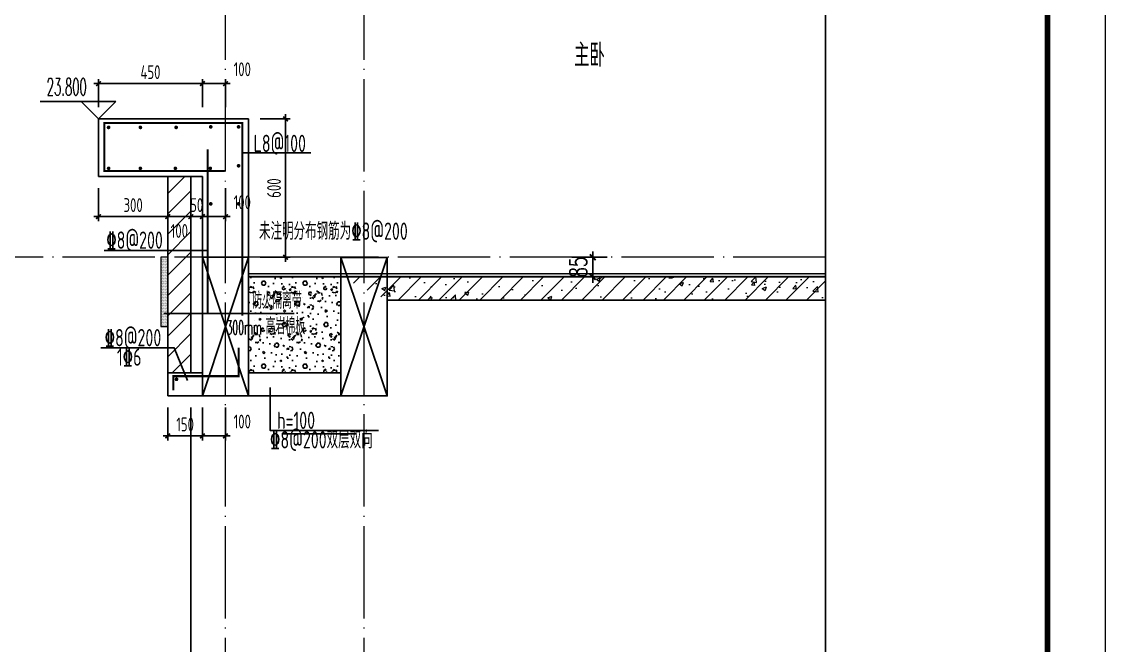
# Model space of a CAD drawing. Extents: x -1712635 to -854203, y -534641 to -21985.
# Drawn here: x -1019369 to -1014677, y -151071 to -148370 of the extents above; entities that cross this region are included whole.
import ezdxf

# ---------------------------------------------------------------- set-up
doc = ezdxf.new("R2010")
doc.units = 0
doc.header["$LTSCALE"] = 1000
doc.linetypes.add('DOTE', pattern=[2.4200000000000004, 2, -0.2, 0.02, -0.2])
doc.layers.get('0').update_dxf_attribs({"linetype": 'CONTINUOUS'})
doc.layers.get('Defpoints').update_dxf_attribs({"linetype": 'CONTINUOUS'})
for name, color, linetype in [('3-屋面构造层', 157, 'CONTINUOUS'), ('DIM', 2, 'CONTINUOUS'), ('DIM_ELEV', 3, 'CONTINUOUS'), ('DIM_IDEN', 67, 'CONTINUOUS'), ('DIM_SYMB', 3, 'CONTINUOUS'), ('PUB_DIM', 3, 'CONTINUOUS'), ('PUB_TEXT', 2, 'CONTINUOUS'), ('REIN', 6, 'CONTINUOUS'), ('S-大样-砼线', 7, 'CONTINUOUS'), ('S-引出线', 40, 'CONTINUOUS'), ('TEXT', 2, 'CONTINUOUS'), ('WALL', 2, 'CONTINUOUS'), ('水平筋标注', 7, 'CONTINUOUS'), ('看线', 251, 'CONTINUOUS'), ('立面-看线', 251, 'CONTINUOUS')]:
    doc.layers.add(name, color=color, linetype=linetype)
for name, color, linetype, lineweight in [('DOTE', 19, 'DOTE', 9), ('PUB_HATCH', 8, 'CONTINUOUS', 9), ('图框', 9, 'CONTINUOUS', 18)]:
    doc.layers.add(name, color=color, linetype=linetype, lineweight=lineweight)
doc.styles.add('_TCH_DIM', font='SIMPLEX.shx', dxfattribs={"width": 0.7, "bigfont": 'GBCBIG.shx'})
doc.styles.add('_TCH_DIM_T3', font='SIMPLEX', dxfattribs={"width": 0.7058823529411765, "bigfont": 'GBCBIG'})
doc.styles.add('DIM_FONT_T3', font='SIMPLEX', dxfattribs={"width": 0.7058823529411765, "bigfont": 'GBCBIG'})
doc.styles.add('TSSD_DIMENSION', font='Tssdeng.shx', dxfattribs={"width": 0.7, "bigfont": 'tssdchn.shx'})
doc.styles.add('TSSD_REIN', font='tssdeng.shx', dxfattribs={"width": 0.7, "height": 300, "bigfont": 'tssdchn.shx'})
doc.dimstyles.new('_TCH_ARCH&&25', dxfattribs={"dimtxt": 74.375, "dimasz": 25, "dimexe": 62.5, "dimexo": 75, "dimgap": 25, "dimtad": 1, "dimdec": 0, "dimzin": 0, "dimdsep": 46, "dimtxsty": '_TCH_DIM_T3', "dimblk": 'ARCHTICK', "dimcen": 0.09, "dimclrt": 7, "dimazin": 0, "dimtfac": 1, "dimtdec": 0, "dimtix": 1, "dimtmove": 2, "dimatfit": 3, "dimldrblk": 'ARCHTICK', "dimfxl": 0, "dimtolj": 1, "dimtzin": 0, "dimarcsym": 0})
doc.dimstyles.new('TSSD_20_20', dxfattribs={"dimtxt": 60, "dimasz": 20, "dimexe": 20, "dimexo": 50, "dimgap": 20, "dimtad": 1, "dimdec": 0, "dimzin": 0, "dimdsep": 46, "dimtxsty": 'TSSD_DIMENSION', "dimblk": 'ARCHTICK', "dimblk1": 'ARCHTICK', "dimblk2": 'ARCHTICK', "dimcen": 0, "dimdle": 20, "dimclrt": 7, "dimadec": 0, "dimazin": 0, "dimtfac": 1, "dimtdec": 0, "dimtix": 1, "dimtmove": 2, "dimatfit": 3, "dimfxl": 0, "dimtolj": 1, "dimtzin": 0, "dimarcsym": 0})

# ---------------------------------------------------------------- blocks, each defined once
blk = doc.blocks.new('GFDDDDRG')
at = {"layer": '图框'}
blk.add_lwpolyline([(923309.7791572664, -107436.9617041193), (923309.7791572663, -159999.4617041193), (893609.7791572664, -159999.4617041193), (893609.7791572665, -107436.9617041193)], close=True, dxfattribs=at)
blk.add_lwpolyline([(923309.7791572664, -107436.9617041193), (923309.7791572663, -159999.4617041193), (893609.7791572664, -159999.4617041193), (893609.7791572665, -107436.9617041193)], close=True, dxfattribs=at)
at = {"layer": '图框', "const_width": 50}
blk.add_lwpolyline([(894109.7791572664, -159499.4617041193), (922809.7791572663, -159499.4617041193), (922809.7791572664, -108686.9617041193), (894109.7791572665, -108686.9617041193)], close=True, dxfattribs=at)
blk = doc.blocks.new('A$C1F6240CC')
at = {"layer": 'PUB_HATCH'}
h = blk.add_hatch(dxfattribs=at)
h.set_pattern_fill('DOTS', color=251, scale=2, style=0)
h.set_pattern_definition([(0, (-1.955777406692505e-08, -299.9999999983702), (1.5875, 3.175), [0, -3.175])])
h.paths.add_polyline_path([(-29.99999475874938, -299.999999998312), (5.558831617236137e-06, -299.9999999983702), (6.351852789521217e-06, -49.99999798531644), (6.344867870211601e-06, 1.948734279721975e-06), (-1.955777406692505e-08, 2.010667230933905e-06), (-1.955777406692505e-08, 1.688022166490555e-09), (-29.99999475874938, 1.688022166490555e-09)])
at = {"layer": 'DIM_IDEN', "color": 5}
for p, q in [((-17.00205630995333, -243.6957581644529), (275.1374033376342, -243.6957581644529)), ((275.1374033376342, -243.6957581644529), (546.9959839678602, -243.6957581644529))]:
    blk.add_line(p, q, dxfattribs=at)
at = {"layer": 'PUB_HATCH', "color": 5}
blk.add_lwpolyline([(-1.955777406692505e-08, 1.629814505577087e-09), (-29.99999475874938, 1.629814505577087e-09), (-29.99999475874938, -299.9999999983702), (-1.955777406692505e-08, -299.9999999983702)], close=True, dxfattribs=at)
at = {"layer": 'PUB_TEXT', "style": 'DIM_FONT_T3', "width": 0.7058823529411765}
blk.add_text('防火隔离带', height=71.48936170212767, dxfattribs=at).set_placement((366.1962342807512, -222.6957581644529))
at = {"layer": 'PUB_TEXT', "color": 5, "style": 'DIM_FONT_T3'}
for s, height, width, p in [('300mm', 59.5, 0.4982698961937717, (253.9391275269252, -333.7157581644528)), ('高岩棉板', 71.48936170212767, 0.7058823529411765, (423.3508922328077, -333.7157581644528))]:
    blk.add_text(s, height=height, dxfattribs=dict(at, width=width)).set_placement(p)
blk = doc.blocks.new('_ArchTick')
at = {"color": 0, "const_width": 0.35}
blk.add_lwpolyline([(-0.5, -0.5), (0.5, 0.5)], dxfattribs=at)
blk = doc.blocks.new('*D2904')
at = {"layer": 'Defpoints', "color": 0}
for p in [(-1017061.930048987, -149390.5150328046), (-1016895.970163895, -149390.5150328046), (-1017061.930048987, -149475.5150327923)]:
    blk.add_point(p, dxfattribs=at)
at = {"layer": 'PUB_DIM', "color": 0, "lineweight": -2}
for p, q in [((-1016986.930048987, -149390.5150328046), (-1016833.470163895, -149390.5150328046)), ((-1016895.970163895, -149390.5150328046), (-1016895.970163895, -149365.5150328046)), ((-1016895.970163895, -149475.5150327923), (-1016895.970163895, -149390.5150328046)), ((-1016986.930048987, -149475.5150327923), (-1016833.470163895, -149475.5150327923)), ((-1016895.970163895, -149475.5150327923), (-1016895.970163895, -149500.5150327923))]:
    blk.add_line(p, q, dxfattribs=at)
at = {"layer": 'PUB_DIM', "color": 0, "lineweight": -2, "xscale": 25, "yscale": 25, "zscale": 25}
for p, rotation in [((-1016895.970163895, -149390.5150328046), 270), ((-1016895.970163895, -149475.5150327923), 90)]:
    blk.add_blockref('_ArchTick', p, dxfattribs=dict(at, rotation=rotation))
at = {"layer": 'PUB_DIM', "color": 7, "insert": (-1016958.157663895, -149433.0150327986), "char_height": 74.375, "attachment_point": 5, "rotation": 90, "style": '_TCH_DIM_T3'}
blk.add_mtext('\\A1;85', dxfattribs=at)
blk = doc.blocks.new('*D2913')
at = {"layer": 'Defpoints', "color": 0}
for p in [(-1018586.158923237, -148638.1915546884), (-1019036.158923193, -148790.5150327978), (-1018586.158923237, -148790.5150328064)]:
    blk.add_point(p, dxfattribs=at)
at = {"layer": 'DIM', "color": 0, "lineweight": -2}
for p, q in [((-1019056.158923193, -148638.1915546884), (-1018566.158923237, -148638.1915546884)), ((-1019036.158923193, -148740.5150327978), (-1019036.158923193, -148618.1915546884)), ((-1018586.158923237, -148740.5150328064), (-1018586.158923237, -148618.1915546884))]:
    blk.add_line(p, q, dxfattribs=at)
at = {"layer": 'DIM', "color": 0, "lineweight": -2, "xscale": 20, "yscale": 20, "zscale": 20, "rotation": 180}
blk.add_blockref('_ArchTick', (-1019036.158923193, -148638.1915546884), dxfattribs=at)
at = {"layer": 'DIM', "color": 0, "lineweight": -2, "xscale": 20, "yscale": 20, "zscale": 20}
blk.add_blockref('_ArchTick', (-1018586.158923237, -148638.1915546884), dxfattribs=at)
at = {"layer": 'DIM', "color": 7, "insert": (-1018811.158923215, -148588.1915546884), "char_height": 60, "attachment_point": 5, "style": 'TSSD_DIMENSION'}
blk.add_mtext('\\A1;450', dxfattribs=at)
blk = doc.blocks.new('*D2914')
at = {"layer": 'Defpoints', "color": 0}
for p in [(-1018486.158929914, -148638.1915546936), (-1018586.158923237, -148790.5150328064), (-1018486.158929914, -148790.5150328082)]:
    blk.add_point(p, dxfattribs=at)
at = {"layer": 'DIM', "color": 0, "lineweight": -2}
for p, q in [((-1018606.158923237, -148638.1915546936), (-1018466.158929914, -148638.1915546936)), ((-1018586.158923237, -148740.5150328064), (-1018586.158923237, -148618.1915546936)), ((-1018486.158929914, -148740.5150328082), (-1018486.158929914, -148618.1915546936))]:
    blk.add_line(p, q, dxfattribs=at)
at = {"layer": 'DIM', "color": 0, "lineweight": -2, "xscale": 20, "yscale": 20, "zscale": 20, "rotation": 180}
blk.add_blockref('_ArchTick', (-1018586.158923237, -148638.1915546936), dxfattribs=at)
at = {"layer": 'DIM', "color": 0, "lineweight": -2, "xscale": 20, "yscale": 20, "zscale": 20}
blk.add_blockref('_ArchTick', (-1018486.158929914, -148638.1915546936), dxfattribs=at)
at = {"layer": 'DIM', "color": 7, "insert": (-1018413.742263248, -148576.0040546936), "char_height": 60, "attachment_point": 5, "style": 'TSSD_DIMENSION'}
blk.add_mtext('\\A1;100', dxfattribs=at)
blk = doc.blocks.new('*D2920')
at = {"layer": 'Defpoints', "color": 0}
for p in [(-1019036.158929901, -149040.5150327843), (-1018736.158923208, -149040.5150327901), (-1018736.158923208, -149214.2257227418)]:
    blk.add_point(p, dxfattribs=at)
at = {"layer": 'DIM', "color": 0, "lineweight": -2}
for p, q in [((-1019036.158929901, -149090.5150327843), (-1019036.158929901, -149234.2257227418)), ((-1018736.158923208, -149090.5150327901), (-1018736.158923208, -149234.2257227418)), ((-1019056.158929901, -149214.2257227418), (-1018716.158923208, -149214.2257227418))]:
    blk.add_line(p, q, dxfattribs=at)
at = {"layer": 'DIM', "color": 0, "lineweight": -2, "xscale": 20, "yscale": 20, "zscale": 20, "rotation": 180}
blk.add_blockref('_ArchTick', (-1019036.158929901, -149214.2257227418), dxfattribs=at)
at = {"layer": 'DIM', "color": 0, "lineweight": -2, "xscale": 20, "yscale": 20, "zscale": 20}
blk.add_blockref('_ArchTick', (-1018736.158923208, -149214.2257227418), dxfattribs=at)
at = {"layer": 'DIM', "color": 7, "insert": (-1018886.158926554, -149164.2257227418), "char_height": 60, "attachment_point": 5, "style": 'TSSD_DIMENSION'}
blk.add_mtext('\\A1;300', dxfattribs=at)
blk = doc.blocks.new('*D2921')
at = {"layer": 'Defpoints', "color": 0}
for p in [(-1018736.158923208, -149040.5150327901), (-1018636.158922972, -149040.515032792), (-1018636.158922972, -149214.2257227456)]:
    blk.add_point(p, dxfattribs=at)
at = {"layer": 'DIM', "color": 0, "lineweight": -2}
for p, q in [((-1018736.158923208, -149090.5150327901), (-1018736.158923208, -149234.2257227456)), ((-1018636.158922972, -149090.515032792), (-1018636.158922972, -149234.2257227456)), ((-1018756.158923208, -149214.2257227456), (-1018616.158922972, -149214.2257227456))]:
    blk.add_line(p, q, dxfattribs=at)
at = {"layer": 'DIM', "color": 0, "lineweight": -2, "xscale": 20, "yscale": 20, "zscale": 20, "rotation": 180}
blk.add_blockref('_ArchTick', (-1018736.158923208, -149214.2257227456), dxfattribs=at)
at = {"layer": 'DIM', "color": 0, "lineweight": -2, "xscale": 20, "yscale": 20, "zscale": 20}
blk.add_blockref('_ArchTick', (-1018636.158922972, -149214.2257227456), dxfattribs=at)
at = {"layer": 'DIM', "color": 7, "insert": (-1018686.15892309, -149276.2048894123), "char_height": 60, "attachment_point": 5, "style": 'TSSD_DIMENSION'}
blk.add_mtext('\\A1;100', dxfattribs=at)
blk = doc.blocks.new('*D2922')
at = {"layer": 'Defpoints', "color": 0}
for p in [(-1018636.158922972, -149040.515032792), (-1018586.158923209, -149040.5150327929), (-1018586.158923209, -149214.225722747)]:
    blk.add_point(p, dxfattribs=at)
at = {"layer": 'DIM', "color": 0, "lineweight": -2}
for p, q in [((-1018636.158922972, -149090.515032792), (-1018636.158922972, -149234.225722747)), ((-1018586.158923209, -149090.5150327929), (-1018586.158923209, -149234.225722747)), ((-1018636.158922972, -149214.225722747), (-1018656.158922972, -149214.225722747)), ((-1018636.158922972, -149214.225722747), (-1018586.158923209, -149214.225722747)), ((-1018586.158923209, -149214.225722747), (-1018566.158923209, -149214.225722747))]:
    blk.add_line(p, q, dxfattribs=at)
at = {"layer": 'DIM', "color": 0, "lineweight": -2, "xscale": 20, "yscale": 20, "zscale": 20}
blk.add_blockref('_ArchTick', (-1018636.158922972, -149214.225722747), dxfattribs=at)
at = {"layer": 'DIM', "color": 0, "lineweight": -2, "xscale": 20, "yscale": 20, "zscale": 20, "rotation": 180}
blk.add_blockref('_ArchTick', (-1018586.158923209, -149214.225722747), dxfattribs=at)
at = {"layer": 'DIM', "color": 7, "insert": (-1018611.15892309, -149164.225722747), "char_height": 60, "attachment_point": 5, "style": 'TSSD_DIMENSION'}
blk.add_mtext('\\A1;50', dxfattribs=at)
blk = doc.blocks.new('*D2923')
at = {"layer": 'Defpoints', "color": 0}
for p in [(-1018586.158923209, -149040.5150327929), (-1018486.158929887, -149040.5150327949), (-1018486.158929887, -149214.2257227485)]:
    blk.add_point(p, dxfattribs=at)
at = {"layer": 'DIM', "color": 0, "lineweight": -2}
for p, q in [((-1018586.158923209, -149090.5150327929), (-1018586.158923209, -149234.2257227485)), ((-1018486.158929887, -149090.5150327949), (-1018486.158929887, -149234.2257227485)), ((-1018606.158923209, -149214.2257227485), (-1018466.158929887, -149214.2257227485))]:
    blk.add_line(p, q, dxfattribs=at)
at = {"layer": 'DIM', "color": 0, "lineweight": -2, "xscale": 20, "yscale": 20, "zscale": 20, "rotation": 180}
blk.add_blockref('_ArchTick', (-1018586.158923209, -149214.2257227485), dxfattribs=at)
at = {"layer": 'DIM', "color": 0, "lineweight": -2, "xscale": 20, "yscale": 20, "zscale": 20}
blk.add_blockref('_ArchTick', (-1018486.158929887, -149214.2257227485), dxfattribs=at)
at = {"layer": 'DIM', "color": 7, "insert": (-1018413.74226322, -149152.0382227485), "char_height": 60, "attachment_point": 5, "style": 'TSSD_DIMENSION'}
blk.add_mtext('\\A1;100', dxfattribs=at)
blk = doc.blocks.new('*D2924')
at = {"layer": 'Defpoints', "color": 0}
for p in [(-1018736.158929887, -149990.5150327929), (-1018586.158929889, -149990.5150327958), (-1018586.158929889, -150164.2257227489)]:
    blk.add_point(p, dxfattribs=at)
at = {"layer": 'DIM', "color": 0, "lineweight": -2}
for p, q in [((-1018736.158929887, -150040.5150327929), (-1018736.158929887, -150184.2257227489)), ((-1018586.158929889, -150040.5150327958), (-1018586.158929889, -150184.2257227489)), ((-1018756.158929887, -150164.2257227489), (-1018566.158929889, -150164.2257227489))]:
    blk.add_line(p, q, dxfattribs=at)
at = {"layer": 'DIM', "color": 0, "lineweight": -2, "xscale": 20, "yscale": 20, "zscale": 20, "rotation": 180}
blk.add_blockref('_ArchTick', (-1018736.158929887, -150164.2257227489), dxfattribs=at)
at = {"layer": 'DIM', "color": 0, "lineweight": -2, "xscale": 20, "yscale": 20, "zscale": 20}
blk.add_blockref('_ArchTick', (-1018586.158929889, -150164.2257227489), dxfattribs=at)
at = {"layer": 'DIM', "color": 7, "insert": (-1018661.158929888, -150114.2257227489), "char_height": 60, "attachment_point": 5, "style": 'TSSD_DIMENSION'}
blk.add_mtext('\\A1;150', dxfattribs=at)
blk = doc.blocks.new('*D2925')
at = {"layer": 'Defpoints', "color": 0}
for p in [(-1018586.158929889, -149990.5150327958), (-1018486.158936566, -149990.5150327977), (-1018486.158936566, -150164.2257227513)]:
    blk.add_point(p, dxfattribs=at)
at = {"layer": 'DIM', "color": 0, "lineweight": -2}
for p, q in [((-1018586.158929889, -150040.5150327958), (-1018586.158929889, -150184.2257227513)), ((-1018486.158936566, -150040.5150327977), (-1018486.158936566, -150184.2257227513)), ((-1018606.158929889, -150164.2257227513), (-1018466.158936566, -150164.2257227513))]:
    blk.add_line(p, q, dxfattribs=at)
at = {"layer": 'DIM', "color": 0, "lineweight": -2, "xscale": 20, "yscale": 20, "zscale": 20, "rotation": 180}
blk.add_blockref('_ArchTick', (-1018586.158929889, -150164.2257227513), dxfattribs=at)
at = {"layer": 'DIM', "color": 0, "lineweight": -2, "xscale": 20, "yscale": 20, "zscale": 20}
blk.add_blockref('_ArchTick', (-1018486.158936566, -150164.2257227513), dxfattribs=at)
at = {"layer": 'DIM', "color": 7, "insert": (-1018413.7422699, -150102.0382227513), "char_height": 60, "attachment_point": 5, "style": 'TSSD_DIMENSION'}
blk.add_mtext('\\A1;100', dxfattribs=at)
blk = doc.blocks.new('*D2926')
at = {"layer": 'Defpoints', "color": 0}
for p in [(-1018386.158929887, -148790.515032793), (-1018226.158929886, -148790.515032793), (-1018386.158929887, -149390.5150328013)]:
    blk.add_point(p, dxfattribs=at)
at = {"layer": 'DIM', "color": 0, "lineweight": -2}
for p, q in [((-1018336.158929887, -148790.515032793), (-1018206.158929886, -148790.515032793)), ((-1018226.158929886, -149410.5150328013), (-1018226.158929886, -148770.515032793)), ((-1018336.158929887, -149390.5150328013), (-1018206.158929886, -149390.5150328013))]:
    blk.add_line(p, q, dxfattribs=at)
at = {"layer": 'DIM', "color": 0, "lineweight": -2, "xscale": 20, "yscale": 20, "zscale": 20}
for p, rotation in [((-1018226.158929886, -148790.515032793), 90), ((-1018226.158929886, -149390.5150328013), 270)]:
    blk.add_blockref('_ArchTick', p, dxfattribs=dict(at, rotation=rotation))
at = {"layer": 'DIM', "color": 7, "insert": (-1018276.158929886, -149090.5150327973), "char_height": 60, "attachment_point": 5, "rotation": 90, "style": 'TSSD_DIMENSION'}
blk.add_mtext('\\A1;600', dxfattribs=at)
blk = doc.blocks.new('A$C0F477415')
at = {"layer": 'REIN', "const_width": 9}
for points in [[(536.22545744339, 974.1030920682824), (15.93111191410571, 974.1030920682824), (15.93111191410571, 1182.470114677621), (613.6656915736385, 1182.470114677621), (613.6656915736385, 347.4605763027794)], [(462.5655877483077, 353.0609498316771), (462.5655877483077, 1067.749458644073)], [(313.9337750365958, 23.34555459674448), (313.9337750365958, 85.24854036327451), (597.794307123404, 85.24854036327451), (597.794307123404, 208.2016744283028)]]:
    blk.add_lwpolyline(points, dxfattribs=at)
at = {"layer": 'REIN', "const_width": 8}
for points in [[(472.3069430752657, 1165.127354013326, 1), (480.3069430752657, 1165.127354013326, 1)], [(593.0279733999632, 1165.127354013326, 1), (601.0279733999632, 1165.127354013326, 1)], [(30.21925133559853, 1162.868610424921, 1), (38.21925133559853, 1162.868610424921, 1)], [(167.6620064838789, 1162.868610424921, 1), (175.6620064838789, 1162.868610424921, 1)], [(322.5238362546079, 1162.868610424921, 1), (330.5238362546079, 1162.868610424921, 1)], [(30.21925133559853, 985.4166030073538, 1), (38.21925133559853, 985.4166030073538, 1)], [(167.6620064838789, 985.4166030073538, 1), (175.6620064838789, 985.4166030073538, 1)], [(319.1733809751458, 985.4166030073538, 1), (327.1733809751458, 985.4166030073538, 1)], [(470.4389034458436, 985.4166030073538, 1), (478.4389034458436, 985.4166030073538, 1)], [(593.0279733999632, 996.5827968406375, 1), (601.0279733999632, 996.5827968406375, 1)], [(472.3069430752657, 831.7102530163829, 1), (480.3069430752657, 831.7102530163829, 1)], [(593.0279733999632, 831.7102530163829, 1), (601.0279733999632, 831.7102530163829, 1)], [(324.1522886119783, 71.62434444355313, 1), (332.1522886119783, 71.62434444355313, 1)]]:
    blk.add_lwpolyline(points, format="xyb", close=True, dxfattribs=at)
at = {"layer": 'S-大样-砼线'}
for p, q in [((440.4064266392961, 600.0093946014531), (640.4064254472032, 0.001821757410652936)), ((640.4093733830377, 600.0093946051784), (440.4093745723367, 0.001821753685362637))]:
    blk.add_line(p, q, dxfattribs=at)
blk.add_lwpolyline([(640.4064325019717, 600.0093946014531), (440.4064266392961, 600.0093946014531), (440.4064266318455, 0.001821757410652936), (640.4064324935898, 0.001821757410652936)], close=True, dxfattribs=at)
at = {"layer": 'S-引出线'}
for p, q in [((609.6656915736385, 1052.001626337471), (909.7999883112498, 1052.001626337471)), ((15.48061037855223, 630.2351489840075), (462.5655877483077, 630.2351489840075))]:
    blk.add_line(p, q, dxfattribs=at)
blk.add_lwpolyline([(376.4770208946429, 66.11144457937917), (318.4227704755031, 207.6593468654319), (-0.0008167573250830173, 207.6593468654319)], dxfattribs=at)
at = {"layer": 'TEXT', "style": 'TSSD_REIN', "width": 0.7}
for s, p in [('L8@100', (661.743466746062, 1056.110395150376)), ('未注明分布钢筋为%%1328@200', (685.4535198323429, 675.8293871463975)), ('%%1328@200', (23.94837839109823, 636.9912632876658)), ('%%1328@200', (17.02145750215277, 214.4464526554802)), ('1%%1326', (70.13916111178696, 130.3748975073686))]:
    blk.add_text(s, height=75, rotation=1.867629851175362e-07, dxfattribs=at).set_placement(p)
blk = doc.blocks.new('20210809.02264990')
at = {"layer": 'TEXT'}
blk.add_lwpolyline([(87888.15552412858, 66842.85802403922), (87888.15552412858, 66657.37792068897), (88357.96524327435, 66657.37792068897)], dxfattribs=at)
blk.add_blockref('A$C0F477415', (87154.51063364511, 66807.0840813448), dxfattribs=at)
at = {"layer": 'TEXT', "style": 'TSSD_REIN', "width": 0.7}
for s, p in [('h=100', (87918.06667849608, 66663.40869463401)), ('%%1328@200双层双向', (87887.65350001864, 66579.16558626192))]:
    blk.add_text(s, height=75, rotation=1.867629851175362e-07, dxfattribs=at).set_placement(p)
blk = doc.blocks.new('20210810.11470748')
at = {"layer": 'S-大样-砼线'}
for p, q in [((68417.54344261235, -103208.8821089094), (68217.53969536396, -103808.8543934586)), ((68217.54049586861, -103208.8821089073), (68417.53674623882, -103808.8543934491))]:
    blk.add_line(p, q, dxfattribs=at)
blk.add_lwpolyline([(68417.54050173129, -103208.8821089131), (68217.54049586861, -103208.8821089131), (68217.53674742347, -103808.8543934549), (68417.53675328521, -103808.8543934549)], close=True, dxfattribs=at)
at = {"layer": 'REIN'}
blk.add_blockref('20210809.02264990', (-19977.38031286688, -170615.9402935578), dxfattribs=at)
blk = doc.blocks.new('20210902.15310509')
at = {"layer": 'DOTE', "color": 1, "linetype": 'DOTE', "ltscale": 0.2}
for p, q in [((85753.43468713248, -133245.8924750999), (85753.43468713225, -113645.8901854939)), ((86353.43468713248, -133245.8924751), (86353.43468713248, -113645.890185494)), ((88351.95960635832, -117645.8901854939), (84583.24053005269, -117645.8901854939))]:
    blk.add_line(p, q, dxfattribs=at)
blk = doc.blocks.new('FSDFSFSFSFEFSFESF')
at = {"layer": '看线'}
blk.add_line((1114228.273350265, 467393.3721650818), (1114228.273350265, 465805.1368709645), dxfattribs=at)

msp = doc.modelspace()

# ---------------------------------------------------------------- hatches: boundary and pattern name
at = {"layer": '3-屋面构造层'}
h = msp.add_hatch(dxfattribs=at)
h.set_pattern_fill('加气混凝土', color=251, scale=15, style=0)
h.set_pattern_definition([(0, (-2132811.332280133, -620488.7871978789), (90, 180), [0, -180]), (0, (-2132916.632280133, -620513.087197879), (90, 180), [0, -180]), (0, (-2132858.132280133, -620514.887197879), (90, 180), [0, -180]), (0, (-2132794.232280133, -620461.7871978789), (90, 180), [0, -180]), (0, (-2132868.932280133, -620523.887197879), (90, 180), [0, -180]), (0, (-2132776.232280133, -620348.387197879), (90, 180), [0, -180]), (0, (-2132831.132280133, -620362.7871978789), (90, 180), [0, -180]), (0, (-2132802.332280133, -620385.2871978789), (90, 180), [0, -180]), (0, (-2132949.032280133, -620388.887197879), (90, 180), [0, -180]), (0, (-2132860.832280133, -620396.9871978789), (90, 180), [0, -180]), (0, (-2132895.032280133, -620442.887197879), (90, 180), [0, -180]), (0, (-2132893.232280133, -620510.387197879), (90, 180), [0, -180]), (0, (-2132825.732280133, -620517.587197879), (90, 180), [0, -180]), (0, (-2132776.232280133, -620438.387197879), (90, 180), [0, -180]), (0, (-2132944.532280133, -620466.2871978789), (90, 180), [0, -180]), (0, (-2132929.232280133, -620435.6871978788), (90, 180), [0, -180]), (0, (-2132859.032280133, -620448.2871978789), (90, 180), [0, -180]), (0, (-2132884.232280133, -620474.387197879), (90, 180), [0, -180]), (0, (-2132898.632280133, -620414.9871978789), (90, 180), [0, -180]), (0, (-2132876.132280133, -620347.4871978789), (90, 180), [0, -180]), (0, (-2132937.332280133, -620504.087197879), (90, 180), [0, -180]), (0, (-2132838.332280133, -620384.387197879), (90, 180), [0, -180]), (0, (-2132922.032280133, -620381.6871978788), (90, 180), [0, -180]), (0, (-2132936.432280133, -620358.2871978789), (90, 180), [0, -180]), (130.601294, (-2132787.289422733, -620404.744341079), (-449.9999950292954, 540.00000236093), [7.9024662, -3311.1333]), (18.4349488, (-2132800.146565333, -620401.315769479), (449.9999983404209, 179.9999986719667), [8.131572, -1130.28837]), (90, (-2132800.146565333, -620409.030054679), (90.00000000000001, 180), [7.714285199999999, -352.285695]), (161.565051, (-2132792.432280133, -620411.601484279), (-450.0000022657823, 179.9999865817234), [8.131572, -1130.28837]), (53.1301023, (-2132792.432280133, -620411.601484279), (90.00000017013603, 179.999999914932), [8.571428999999998, -891.4285499999999]), (135, (-2132785.575136933, -620503.3157538789), (-90.00001087984293, 179.9999878185604), [7.273098, -501.84378]), (45, (-2132795.860851733, -620503.3157538789), (89.99999942471308, 179.9999992736903), [7.273098, -501.84378]), (135, (-2132790.717994333, -620508.458623879), (-90.00001087984293, 179.9999878185604), [7.273098, -501.84378]), (45, (-2132790.717994333, -620508.458623879), (89.99999942471308, 179.9999992736903), [7.273098, -501.84378]), (116.565051, (-2132872.146558133, -620382.458625679), (-1.565789601976064e-05, 359.9999902060562), [9.583147799999926, -191.6629499999988]), (180, (-2132876.432268133, -620373.887198479), (-89.99999999999997, 180), [10.2857148, -169.714275]), (63.43494880000001, (-2132891.003700133, -620382.458625679), (8.14843605922988e-07, 359.9999982559008), [9.583147799999999, -191.66295]), (116.565051, (-2132886.717990133, -620391.030054679), (-1.565789601976064e-05, 359.9999902060562), [9.583147799999926, -191.6629499999988]), (0, (-2132886.717990133, -620391.030054679), (90, 180), [10.2857148, -169.714275]), (63.43494880000001, (-2132876.432268133, -620391.030054679), (8.14843605922988e-07, 359.9999982559008), [9.583147799999999, -191.66295]), (107.102728, (-2132804.432280733, -620443.315759879), (-269.9999896777364, 900.0000014520431), [11.6584038, -4884.87075]), (143.972626, (-2132807.860852333, -620432.172912079), (-1709.999978321427, 1259.9999985739), [11.6584038, -2436.606]), (180, (-2132817.289423333, -620425.315768879), (-89.99999999999997, 180), [11.1428568, -168.85713]), (36.02737329999999, (-2132837.860851133, -620432.172912079), (1709.999987362977, 1259.999986416658), [11.65840379999993, -2436.605999999982]), (71.5650511, (-2132841.289422733, -620442.458617879), (270.0000013860985, 899.9999984504369), [10.8420948, -1127.57784]), (107.102728, (-2132837.860851133, -620453.601481879), (-269.9999896777364, 900.0000014520431), [11.6584038, -4884.87075]), (143.972626, (-2132828.432280133, -620460.458617879), (-1709.999978321427, 1259.9999985739), [11.6584038, -2436.606]), (0, (-2132828.432280133, -620460.458617879), (90, 180), [11.1428568, -168.85713]), (36.02737329999999, (-2132817.289423333, -620460.458617879), (1709.999987362977, 1259.999986416658), [11.65840379999993, -2436.605999999982]), (71.5650511, (-2132807.860852333, -620453.601481879), (270.0000013860985, 899.9999984504369), [10.8420948, -1127.57784]), (150.255118, (-2132802.717994933, -620359.315770079), (-270.0000006390409, 179.9999977695058), [6.910506, -1444.29588]), (90, (-2132808.717994333, -620362.744339879), (90.00000000000001, 180), [6.857143199999999, -353.142825]), (29.7448813, (-2132808.717994333, -620362.744339879), (270.0000001590055, 179.9999991593464), [6.910506, -1444.29588]), (116.565051, (-2132844.717994333, -620487.030055879), (-1.565789601976064e-05, 359.9999902060562), [9.583147799999926, -191.6629499999988]), (168.690067, (-2132849.003707933, -620478.458617879), (-810.0000006009299, 179.9999954832327), [8.7411762, -1826.90565]), (41.18592510000001, (-2132864.432280133, -620482.7443278789), (2249.999986367597, 1979.999982686525), [9.1115532, -3817.7406]), (90, (-2132864.432280133, -620491.315765879), (90.00000000000001, 180), [8.571428999999998, -351.42855]), (138.814074, (-2132857.575136933, -620497.315759879), (-2249.999960007064, 1980.00001261089), [9.1115532, -3817.7406]), (16.6992442, (-2132857.575136933, -620497.315759879), (2969.999977654917, 899.9999905734195), [8.948835, -3749.56125]), (60.9453959, (-2132849.003707933, -620494.744333879), (89.99999976116268, 179.9999984078114), [8.824825800000001, -3697.60185]), (109.983106, (-2132920.146564133, -620411.601484279), (-450.0000016949791, 1259.999996665506), [10.03260059999993, -4203.659249999962]), (155.556045, (-2132923.575132133, -620402.172911479), (-1170.000004459817, 539.9999887808897), [10.3568958, -4339.539449999999]), (24.4439547, (-2132942.432274133, -620402.172911479), (1170.000000583643, 539.9999974027204), [10.3568958, -4339.539449999999]), (70.01689340000001, (-2132945.860842133, -620411.601484279), (450.0000013566428, 1259.999996874217), [10.0326006, -4203.65925]), (109.983106, (-2132942.432274133, -620421.030055279), (-450.0000016949791, 1259.999996665506), [10.03260059999993, -4203.659249999962]), (160.016893, (-2132933.003694133, -620424.458626879), (-450.0000002644888, 179.9999918000023), [10.0326006, -2096.81325]), (19.9831065, (-2132933.003694133, -620424.458626879), (449.9999975293226, 179.9999997144084), [10.0326006, -2096.81325]), (70.01689340000001, (-2132923.575132133, -620421.030055279), (450.0000013566428, 1259.999996874217), [10.0326006, -4203.65925]), (122.005383, (-2132853.289423333, -620427.887198479), (-90.00001207844099, 179.9999908112358), [8.0862696, -1690.0302]), (18.4349488, (-2132865.289422133, -620423.601483079), (449.9999983404209, 179.9999986719667), [8.131572, -1130.28837]), (90, (-2132865.289422133, -620431.315770079), (90.00000000000001, 180), [7.714285199999999, -352.285695]), (161.565051, (-2132857.575136933, -620433.887197879), (-450.0000022657823, 179.9999865817234), [8.131572, -1130.28837]), (54.46232220000002, (-2132857.575136933, -620433.887197879), (629.9999990871778, 899.9999986518196), [7.373421, -3089.46345]), (116.565051, (-2132905.575132133, -620471.601481879), (-1.565789601976064e-05, 359.9999902060562), [9.583147799999926, -191.6629499999988]), (180, (-2132909.860842133, -620463.030043879), (-89.99999999999997, 180), [9.428571, -170.57142]), (59.0362434, (-2132924.432274133, -620471.601481879), (90.00000029295946, 179.9999991263332), [9.995918399999924, -2089.14659999998]), (120.963756, (-2132919.289422133, -620480.172901879), (-90.00001229938933, 179.9999917339799), [9.995918399999999, -2089.1466]), (0, (-2132919.289422133, -620480.172901879), (90, 180), [9.428571, -170.57142]), (63.43494880000001, (-2132909.860842133, -620480.172901879), (8.14843605922988e-07, 359.9999982559008), [9.583147799999999, -191.66295])])
h.paths.add_polyline_path([(-1018386.158929883, -149890.5148957786), (-1017986.158929901, -149890.5151698999), (-1017986.158929839, -149475.5151133747), (-1018386.158931287, -149475.5149522218)])
at = {"layer": 'PUB_HATCH'}
h = msp.add_hatch(dxfattribs=at)
h.set_pattern_fill('普通砖', color=256, scale=25, style=0)
h.set_pattern_definition([(45, (-1569657.011044905, 4597.394849552016), (-44.19419150182874, 44.19419150182875), [])])
h.paths.add_polyline_path([(-1018736.158929482, -149040.5150327446), (-1018736.158929894, -149890.5150327442), (-1018636.158929894, -149890.5150327926), (-1018636.158929482, -149040.515032793)])
h = msp.add_hatch(dxfattribs=at)
h.set_pattern_fill('钢筋混凝土', color=256, scale=25, style=0)
h.set_pattern_definition([(45, (-1569657.011044905, 4552.517012051947), (-44.19417382415921, 44.19417382415922), []), (49.99999999999999, (-1569657.011044905, 4552.517012051947), (179.3150456501884, -15.68803374564878), [18.75, -206.25]), (355, (-1569657.011044905, 4552.517012051947), (-34.68783340325, 188.048033425003), [15, -165]), (100.4514, (-1569642.068124905, 4551.209677052044), (144.6273454285054, 172.3598855152384), [15.9350475, -175.285528]), (46.18420000000002, (-1569657.011044905, 4602.517012051947), (266.8102621564111, -41.37975358225452), [28.12499999999993, -309.3749999999989]), (96.6356, (-1569634.776858655, 4599.068685301987), (233.6656763871758, 243.5294677251104), [23.902572, -262.92825]), (351.1842, (-1569657.011044905, 4602.517012051947), (233.6654862834068, 243.5296502313311), [22.5, -247.5]), (21, (-1569632.011044905, 4590.017012051947), (149.2267630296154, -100.6547226663347), [18.75, -206.25]), (326.0000000000001, (-1569632.011044905, 4590.017012051947), (60.82883298039543, 181.2875112617133), [15, -165]), (71.4514, (-1569619.575486655, 4581.62911055208), (210.0556571453725, 80.6326241774881), [15.9350475, -175.285528]), (37.50000000000001, (-1569657.011044905, 4552.517012051947), (3.039963829322667, 83.22346345782788), [0, -163, 0, -167.5, 0, -165.625]), (7.499999999999999, (-1569657.011044905, 4552.517012051947), (65.76738436053715, 98.60292797059006), [0, -95.5, 0, -159.25, 0, -63.125]), (327.5, (-1569712.761044905, 4552.517012051947), (133.4556090431022, -5.638717933594939), [0, -62.5, 0, -195, 0, -258.75]), (317.5, (-1569737.761044905, 4552.517012051947), (145.7965423355966, 25.02624558307943), [0, -81.25, 0, -129.5, 0, -183.75])])
h.paths.add_polyline_path([(-1015887.634017365, -149475.515032789), (-1017986.158929906, -149475.5150327976), (-1017786.158929881, -149575.515032799), (-1015887.634017365, -149575.515032789)])
at = {"layer": '立面-看线'}
h = msp.add_hatch(dxfattribs=at)
h.set_pattern_fill('HONEY', color=256, scale=7)
h.set_pattern_definition([(0, (-1819039.398580632, -534837.4674925202), (16.66875, 9.623705), [11.1125, -22.225]), (120, (-1819039.398580632, -534837.4674925202), (-16.66874800852732, 9.623708449331868), [11.11249999999994, -22.22499999999989]), (59.99999999999999, (-1819039.398580632, -534837.4674925202), (1.991472681428519e-06, 19.24741344933186), [-22.225, 11.1125])])
h.paths.add_polyline_path([(-1015887.634017366, -149460.5150326205), (-1018386.158929901, -149460.5150327918), (-1018386.158929901, -149475.5150327939), (-1015887.634017365, -149475.5150328)])

# ---------------------------------------------------------------- linework, layer by layer
at = {"layer": 'DIM_ELEV'}
for p, q in [((-1018961.158923194, -148715.5150327984), (-1019289.158923194, -148715.5150327984)), ((-1019036.158923194, -148790.5150327984), (-1019111.158923194, -148715.5150327984)), ((-1019036.158923194, -148790.5150327984), (-1018961.158923194, -148715.5150327984))]:
    msp.add_line(p, q, dxfattribs=at)
at = {"layer": 'DIM_IDEN'}
msp.add_line((-1018242.541141395, -150154.8816687595), (-1017922.2119343, -150154.8816687595), dxfattribs=at)
at = {"layer": 'DIM_SYMB'}
msp.add_lwpolyline([(-1015887.63401066, -145970.5150297393), (-1015887.63401066, -155602.3911760692), (-1015835.13401066, -155621.4996133681), (-1015940.13401066, -155640.0139463425), (-1015887.63401066, -155658.6411760692), (-1015887.634010661, -165290.517322399)], dxfattribs=at)
at = {"layer": 'PUB_HATCH', "color": 215}
msp.add_line((-1018386.158929901, -149460.5150327918), (-1015887.634017366, -149460.5150326205), dxfattribs=at)
at = {"layer": 'WALL'}
for p, q in [((-1018386.158929894, -148790.515032793), (-1019036.158929901, -148790.5150327965)), ((-1019036.158929901, -148790.5150327965), (-1019036.158929901, -149040.515032793)), ((-1018386.1589299, -149890.515032811), (-1018386.158929894, -148790.515032793)), ((-1019036.158929901, -149040.515032793), (-1018586.158929894, -149040.515032793)), ((-1018736.158929482, -149040.5150327446), (-1018736.158929894, -149890.5150327442)), ((-1018636.158929482, -149040.515032793), (-1018636.158929894, -149890.5150327926)), ((-1018586.158929894, -149040.515032793), (-1018586.158929894, -149890.5150327926)), ((-1017986.158929878, -149475.5150327968), (-1018386.158929901, -149475.5150327927)), ((-1015887.634017365, -149475.515032789), (-1017986.158929906, -149475.5150327976)), ((-1017986.158929906, -149890.5150327896), (-1017986.158929906, -149475.5150327976)), ((-1015887.634017365, -149575.515032789), (-1015887.634017365, -149475.515032789)), ((-1015887.634017365, -149575.515032789), (-1017786.158929881, -149575.515032799)), ((-1017786.158929881, -149990.5150327911), (-1017786.158929881, -149575.515032799)), ((-1018586.158929894, -149890.5150327926), (-1018736.158929894, -149890.5150327926)), ((-1018736.158929894, -149890.5150327926), (-1018736.158929894, -149990.5150327926)), ((-1017986.158929906, -149890.5150327896), (-1018386.1589299, -149890.515032795)), ((-1018736.158929894, -149990.5150327926), (-1018386.158929894, -149990.5150327926)), ((-1017786.158929881, -149990.5150327911), (-1018386.1589299, -149990.5150327976))]:
    msp.add_line(p, q, dxfattribs=at)

# ---------------------------------------------------------------- block references
at = {"xscale": 0.5, "yscale": 0.5, "zscale": 0.5}
msp.add_blockref('GFDDDDRG', (-1476331.400623538, -89164.00941820291), dxfattribs=at)
for name, p in [('A$C1F6240CC', (-1018736.158929652, -149390.5150327929)), ('FSDFSFSFSFEFSFESF', (-2132864.432273624, -617433.8871978656))]:
    msp.add_blockref(name, p)
at = {"layer": 'DOTE'}
msp.add_blockref('20210902.15310509', (-1104239.593617019, -31744.62484729901), dxfattribs=at)
at = {"layer": '水平筋标注'}
msp.add_blockref('20210810.11470748', (-1086203.695683166, -46181.66062119749), dxfattribs=at)

# ---------------------------------------------------------------- texts
at = {"layer": 'PUB_TEXT'}
for s, height, style, width, p in [('主卧', 100, 'TSSD_REIN', 0.7, (-1016976.940834706, -148564.8920546788)), ('23.800', 74.375, '_TCH_DIM', 0.4941176470588236, (-1019260.258923194, -148689.2650327984))]:
    msp.add_text(s, height=height, dxfattribs=dict(at, style=style, width=width)).set_placement(p)

# ---------------------------------------------------------------- dimensions: what is measured, and where the dimension line sits
at = {"layer": 'DIM'}
for p1, p2, distance, picture, middle in [((-1019036.158923193, -148790.5150327978), (-1018586.158923237, -148790.5150328064), 152.32347811799264, '*D2913', (-1018811.158923215, -148588.1915546884)), ((-1018386.158929887, -149390.5150328013), (-1018386.158929887, -148790.515032793), -160.00000000104774, '*D2926', (-1018276.158929886, -149090.5150327973)), ((-1019036.158929901, -149040.5150327843), (-1018736.158923208, -149040.5150327901), -173.7106899516948, '*D2920', (-1018886.158926554, -149164.2257227418)), ((-1018636.158922972, -149040.515032792), (-1018586.158923209, -149040.5150327929), -173.71068995411042, '*D2922', (-1018611.15892309, -149164.225722747)), ((-1018736.158929887, -149990.5150327929), (-1018586.158929889, -149990.5150327958), -173.7106899530918, '*D2924', (-1018661.158929888, -150114.2257227489))]:
    dim = msp.add_aligned_dim(p1=p1, p2=p2, distance=distance, dimstyle='TSSD_20_20', dxfattribs=at)
    dim.commit()
    dim.dimension.update_dxf_attribs({"geometry": picture, "text_midpoint": middle})
for base, p1, p2, angle, picture, middle in [((-1018486.158929914, -148638.1915546936), (-1018586.158923237, -148790.5150328064), (-1018486.158929914, -148790.5150328082), 359.99999999896613, '*D2914', (-1018413.742263248, -148576.0040546936)), ((-1018636.158922972, -149214.2257227456), (-1018736.158923208, -149040.5150327901), (-1018636.158922972, -149040.515032792), 359.9999999989161, '*D2921', (-1018686.15892309, -149276.2048894123)), ((-1018486.158929887, -149214.2257227485), (-1018586.158923209, -149040.5150327929), (-1018486.158929887, -149040.5150327949), 359.99999999884943, '*D2923', (-1018413.74226322, -149152.0382227485)), ((-1018486.158936566, -150164.2257227513), (-1018586.158929889, -149990.5150327958), (-1018486.158936566, -149990.5150327977), 359.9999999989161, '*D2925', (-1018413.7422699, -150102.0382227513))]:
    dim = msp.add_linear_dim(base=base, p1=p1, p2=p2, angle=angle, dimstyle='TSSD_20_20', dxfattribs=at)
    dim.commit()
    dim.dimension.update_dxf_attribs({"geometry": picture, "text_midpoint": middle, "dimtype": 161})
at = {"layer": 'PUB_DIM'}
dim = msp.add_aligned_dim(p1=(-1017061.930048987, -149475.5150327923), p2=(-1017061.930048987, -149390.5150328046), distance=-165.9598850919865, dimstyle='_TCH_ARCH&&25', dxfattribs=at)
dim.commit()
dim.dimension.update_dxf_attribs({"geometry": '*D2904', "text_midpoint": (-1016958.157663895, -149433.0150327986)})

doc.saveas('drawing.dxf')
